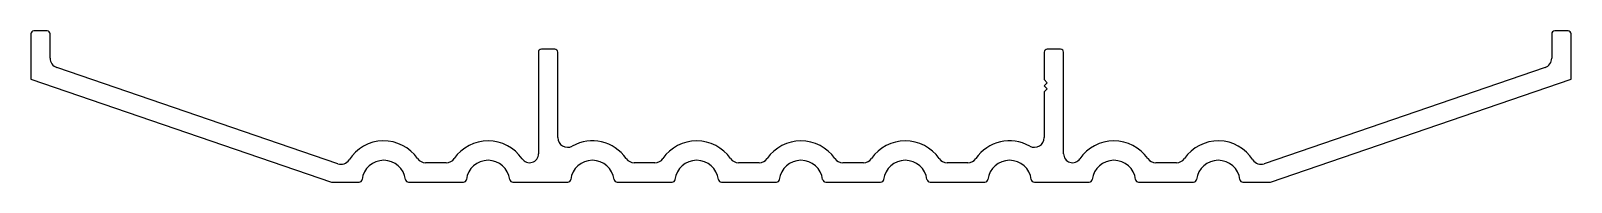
# Model space of a CAD drawing. Extents: x -63 to 64, y 0 to 13.
import ezdxf

# ---------------------------------------------------------------- set-up
doc = ezdxf.new("R2010")
doc.units = 0
doc.layers.add('1', color=4, linetype='CONTINUOUS')

msp = doc.modelspace()

# ---------------------------------------------------------------- linework, layer by layer
at = {"layer": '1', "color": 7}
for p, q in [((-62.13, 12.9), (-63.23, 12.9)), ((63.27, 12.9), (62.17, 12.9)), ((-63.48, 12.65), (-63.48, 8.93)), ((-61.88, 10.65), (-61.88, 12.65)), ((61.92, 12.65), (61.92, 10.65)), ((63.52, 8.93), (63.52, 12.65)), ((-21.63, 11.15), (-21.63, 2.79)), ((-20.28, 11.4), (-21.38, 11.4)), ((-20.03, 4.12), (-20.03, 11.15)), ((20.07, 11.15), (20.07, 8.89)), ((21.42, 11.4), (20.32, 11.4)), ((21.67, 2.79), (21.67, 11.15)), ((-63.48, 8.93), (-38.68, 0.45)), ((-38.17, 1.97), (-61.34, 9.89)), ((61.38, 9.89), (38.21, 1.97)), ((38.72, 0.45), (63.52, 8.93)), ((20.07, 8.89), (20.32, 8.64)), ((20.32, 8.64), (20.07, 8.39)), ((20.07, 8.39), (20.32, 8.14)), ((20.32, 8.14), (20.07, 7.89)), ((20.07, 7.89), (20.07, 4.12)), ((-29.22, 2.05), (-30.93, 2.05)), ((-12.02, 2.05), (-13.73, 2.05)), ((-3.42, 2.05), (-5.13, 2.05)), ((5.18, 2.05), (3.47, 2.05)), ((13.78, 2.05), (12.07, 2.05)), ((30.98, 2.05), (29.27, 2.05)), ((-38.68, 0.45), (-36.41, 0.45)), ((-32.34, 0.45), (-27.81, 0.45)), ((-23.74, 0.45), (-19.21, 0.45)), ((-15.14, 0.45), (-10.61, 0.45)), ((-6.54, 0.45), (-2.01, 0.45)), ((2.06, 0.45), (6.59, 0.45)), ((10.66, 0.45), (15.19, 0.45)), ((19.26, 0.45), (23.79, 0.45)), ((27.86, 0.45), (32.39, 0.45)), ((36.46, 0.45), (38.72, 0.45))]:
    msp.add_line(p, q, dxfattribs=at)
for centre, radius, start, end in [((-63.23, 12.65), 0.25, 90, 180), ((-62.13, 12.65), 0.25, 0, 90), ((62.17, 12.65), 0.25, 90, 180), ((63.27, 12.65), 0.25, 0, 90), ((-61.08, 10.65), 0.8, 180, 251.1226), ((-21.38, 11.15), 0.25, 90, 180), ((-20.28, 11.15), 0.25, 0, 90), ((20.32, 11.15), 0.25, 90, 180), ((21.42, 11.15), 0.25, 0, 90), ((61.12, 10.65), 0.8, 288.8774, 0), ((-34.38, 0.45), 3.4, 34.8499, 147.2254), ((-25.78, 0.45), 3.4, 34.3922, 145.1501), ((-19.23, 4.12), 0.8, 180, 299.2155), ((-17.18, 0.45), 3.4, 34.8499, 119.2155), ((-8.58, 0.45), 3.4, 34.8499, 145.1501), ((0.02, 0.45), 3.4, 90, 145.1501), ((0.02, 0.45), 3.4, 34.8499, 90), ((8.62, 0.45), 3.4, 34.8499, 145.1501), ((17.22, 0.45), 3.4, 60.7845, 145.1501), ((19.27, 4.12), 0.8, 240.7845, 0), ((25.82, 0.45), 3.4, 34.8499, 145.6078), ((34.42, 0.45), 3.4, 32.7746, 145.1501), ((-22.36, 2.79), 0.737, 214.3922, 360), ((22.41, 2.79), 0.737, 180, 325.6078), ((-37.91, 2.73), 0.8, 251.1226, 327.2254), ((-34.38, 0.45), 1.8, 7.0047, 172.9953), ((-30.93, 2.85), 0.8, 214.8499, 270), ((-29.22, 2.85), 0.8, 270, 325.1501), ((-25.78, 0.45), 1.8, 7.0047, 172.9953), ((-17.18, 0.45), 1.8, 7.0047, 172.9953), ((-13.73, 2.85), 0.8, 214.8499, 270), ((-12.02, 2.85), 0.8, 270, 325.1501), ((-8.58, 0.45), 1.8, 7.0047, 172.9953), ((-5.13, 2.85), 0.8, 214.8499, 270), ((-3.42, 2.85), 0.8, 270, 325.1501), ((0.02, 0.45), 1.8, 90, 172.9953), ((0.02, 0.45), 1.8, 7.0047, 90), ((3.47, 2.85), 0.8, 214.8499, 270), ((5.18, 2.85), 0.8, 270, 325.1501), ((8.62, 0.45), 1.8, 7.0047, 172.9953), ((12.07, 2.85), 0.8, 214.8499, 270), ((13.78, 2.85), 0.8, 270, 325.1501), ((17.22, 0.45), 1.8, 7.0047, 172.9953), ((25.82, 0.45), 1.8, 7.0047, 172.9953), ((29.27, 2.85), 0.8, 214.8499, 270), ((30.98, 2.85), 0.8, 270, 325.1501), ((34.42, 0.45), 1.8, 7.0047, 172.9953), ((37.95, 2.73), 0.8, 212.7746, 288.8774), ((-36.41, 0.7), 0.25, 270, 352.9953), ((-32.34, 0.7), 0.25, 187.0047, 270), ((-27.81, 0.7), 0.25, 270, 352.9953), ((-23.74, 0.7), 0.25, 187.0047, 270), ((-19.21, 0.7), 0.25, 270, 352.9953), ((-15.14, 0.7), 0.25, 187.0047, 270), ((-10.61, 0.7), 0.25, 270, 352.9953), ((-6.54, 0.7), 0.25, 187.0047, 270), ((-2.01, 0.7), 0.25, 270, 352.9953), ((2.06, 0.7), 0.25, 187.0047, 270), ((6.59, 0.7), 0.25, 270, 352.9953), ((10.66, 0.7), 0.25, 187.0047, 270), ((15.19, 0.7), 0.25, 270, 352.9953), ((19.26, 0.7), 0.25, 187.0047, 270), ((23.79, 0.7), 0.25, 270, 352.9953), ((27.86, 0.7), 0.25, 187.0047, 270), ((32.39, 0.7), 0.25, 270, 352.9953), ((36.46, 0.7), 0.25, 187.0047, 270)]:
    msp.add_arc(centre, radius, start, end, dxfattribs=at)

doc.saveas('drawing.dxf')
